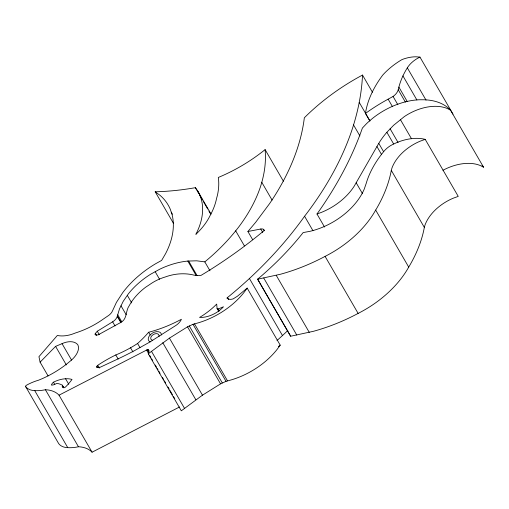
<?xml version="1.0" encoding="UTF-8"?>
<svg xmlns="http://www.w3.org/2000/svg" width="509" height="509" viewBox="0 0 509 509"><rect width="100%" height="100%" fill="white"/><g stroke="black" fill="none" stroke-linecap="round" stroke-linejoin="round"><path stroke-width="0.76" d="M62.435 385.478L62.314 386.096A2.481 1.578 -30.1 0 0 62.378 387.056A8.354 5.313 -30.1 0 0 65.197 387.304A50.13 31.889 -30.1 0 0 71.508 380.121L72.011 379.447A22.428 14.265 -30.1 0 0 66.342 378.734L64.802 378.811A22.428 14.265 -30.1 0 0 53.477 382.189A4.486 2.85 -30.1 0 0 51.517 385.116A6.732 4.282 -30.1 0 0 56.073 383.741L57.046 383.398A24.445 15.55 -30.1 0 1 62.257 385.154L63.625 387.68L62.422 385.688M252.687 239.745L247.908 231.5L255.633 222.344L269.585 203.613A244.39 155.461 -30.1 0 0 290.97 165.24A244.263 155.379 -30.1 0 0 304.337 117.776A162.886 103.613 -30.1 0 1 362.51 75.065C361.625 94.903 357.369 114.461 350.86 133.193A314.288 199.916 -30.1 0 1 304.579 216.242A316.84 201.545 -30.1 0 1 249.429 278.506A316.751 201.488 -30.1 0 1 227.517 297.53L226.868 298.07L227.313 298.471A7.476 4.753 -30.1 0 0 233.154 298.878L237.429 296.219L247.17 288.113L280.211 345.153L277.087 349.429A62.022 39.447 -30.1 0 1 229.489 380.388L226.041 381.336L220.556 383.862L202.474 395.169L181.312 410.808L148.272 353.768L148.832 350.51L147.648 349.524L59.038 395.169A32.372 20.589 -30.1 0 0 46.79 389.818L45.416 389.729A35.891 22.829 -30.1 0 1 36.343 390.683L34.727 390.619A19.622 12.483 -30.1 0 1 25.666 386.617L25.45 386.286L26.29 385.319A38.951 24.776 -30.1 0 1 38.652 380.166L42.247 378.658A74.25 47.229 -30.1 0 0 71.985 359.589L72.602 359.036A19.151 12.184 -30.1 0 0 78.609 347.443L77.953 345.019A15.2 9.671 -30.1 0 0 63.797 342.932L55.583 346.374L40.096 362.16L48.056 375.903M369.839 120.989L365.456 113.431L365.971 110.434A101.138 64.331 -30.1 0 1 376.316 84.609A101.068 64.287 -30.1 0 1 382.781 75.027L384.46 73.22A55.506 35.306 -30.1 0 1 401.696 59.75L403.115 59.159A30.89 19.647 -30.1 0 1 416.063 56.798L419.963 57.103L453.004 114.143M365.456 113.431L367.104 112.247A131.284 83.508 -30.1 0 1 388.138 99.166L393.075 96.456A11.045 7.024 -30.1 0 0 398.223 89.743L399.19 85.97A82.566 52.522 -30.1 0 1 407.321 67.837L408.288 66.405A20.799 13.234 -30.1 0 1 417.991 58.096L419.963 57.103M257.599 279.206L280.344 274.281A144.868 92.148 -30.1 0 0 325.092 256.377A86.715 55.163 -30.1 0 0 375.667 210.071L376.176 209.25A150.486 95.724 -30.1 0 0 391.294 170.369L392.013 167.868A37.997 24.171 -30.1 0 1 420.332 141.114L425.206 139.351L458.246 196.391L453.373 198.147A37.997 24.171 -30.1 0 0 425.053 224.908L424.334 227.408A150.486 95.724 -30.1 0 1 409.217 266.283L408.714 267.104A86.715 55.163 -30.1 0 1 358.132 313.404A144.868 92.148 -30.1 0 1 313.379 331.314L290.639 336.239L257.624 279.18A240.025 152.681 -30.1 0 0 303.148 232.575L309.943 231.328A57.065 36.298 -30.1 0 0 364.247 189.081L366.156 183.552A96.061 61.105 -30.1 0 1 382.297 153.343L383.926 151.332A17.866 11.363 -30.1 0 1 392.248 144.696L396.785 142.584A41.445 26.36 -30.1 0 1 422.451 138.785L425.206 139.351M247.908 231.5L260.748 229.018A4.893 3.111 -30.1 0 1 263.662 229.406L264.012 230.679L259.291 234.573A324.882 206.66 -30.1 0 1 204.122 273.524L201.1 275.344A25.743 16.377 -30.1 0 1 192.351 274.739C183.329 272.843 173.836 273.823 165.215 276.991A34.319 21.83 -30.1 0 0 149.366 284.773L145.638 287.222A45.74 29.096 -30.1 0 0 129.203 305.737C125.704 310.471 127.155 317.521 122.395 321.402A12.324 7.839 -30.1 0 1 118.979 323.419L97.995 334.954L95.438 334.935A1.661 1.056 -30.1 0 1 95.406 333.408L97.302 331.225L112.642 321.815A8.519 5.421 -30.1 0 0 117.267 316.369L119.475 308.925L123.242 301.29L128.414 293.788A61.048 38.83 -30.1 0 1 150.696 274.192L159.68 269.242A61.048 38.83 -30.1 0 1 187.796 261.06L196.678 260.812L204.815 261.868C217.661 251.3 229.406 239.37 239.415 226.066A151.052 96.086 -30.1 0 0 260.36 187.07C264.298 175.026 266.315 162.276 265.1 149.614A123.452 78.526 -30.1 0 1 218.304 177.463A89.692 57.053 -30.1 0 1 217.375 195.469L216.548 198.51A75.186 47.827 -30.1 0 1 211.254 213.36L210.427 214.893A56.257 35.783 -30.1 0 1 195.857 234.337A79.442 50.537 -30.1 0 0 195.354 187.681A237.525 151.09 -30.1 0 1 155.2 191.791L173.512 223.4M96.92 366.232L96.456 367.422L100.26 367.218L113.558 360.989A260.793 165.889 -30.1 0 0 134.662 350.542L150.123 341.889L174.981 326.027A11.752 7.476 -30.1 0 0 181.408 319.258A98.059 62.378 -30.1 0 1 148.634 332.25A81.809 52.039 -30.1 0 1 137.576 343.48A80.956 51.498 -30.1 0 1 115.791 354.958A96.659 61.487 -30.1 0 0 97.696 365.341L96.92 366.232L97.715 367.606M324.551 227.052L316.992 213.996L321.084 212.514A48.699 30.979 -30.1 0 0 354.27 186.071L378.76 143.366A70.331 44.741 -30.1 0 1 386.865 132.283L393.578 125.316L404.362 116.58A40.936 26.042 -30.1 0 1 447.398 108.551L450.51 110.167L483.55 167.2L480.439 165.59A40.936 26.042 -30.1 0 0 442.938 170.28M247.17 288.113L244.046 292.395A62.022 39.447 -30.1 0 1 196.449 323.355L193 324.303L187.516 326.829L169.433 338.135L148.272 353.768M290.639 336.239L257.624 279.18M278.385 346.674L280.211 345.153M25.45 386.286L58.707 443.651A19.622 12.483 -30.1 0 0 67.767 447.653L69.383 447.716A35.891 22.829 -30.1 0 0 78.456 446.762L79.83 446.851A32.372 20.589 -30.1 0 1 92.078 452.202L179.543 406.971M217.095 308.499A1.285 0.821 -30.1 0 0 218.348 308.938L223.476 306.787L221.911 308.378A22.542 14.341 -30.1 0 1 201.564 317.438L199.56 317.438A56.168 35.732 -30.1 0 0 216.675 304.089L217.095 308.499L218.692 311.247M152.643 340.349L151.459 339.796A4.498 2.857 -30.1 0 1 153.266 334.591A4.498 2.857 -30.1 0 1 158.935 335.221L159.075 336.411M155.2 191.791L160.087 195.386A90.118 57.326 -30.1 0 1 170.337 209.384L172.163 214.951A90.118 57.326 -30.1 0 1 165.552 253.698L161.633 260.417L155.888 263.592A79.041 50.276 -30.1 0 0 122.669 292.732L116.421 302.397L112.553 310.77A9.34 5.936 -30.1 0 1 107.755 316.051L103.766 318.755A65.19 41.471 -30.1 0 1 75.389 332.981L73.824 333.611A26.646 16.95 -30.1 0 1 57.339 335.469L38.951 356.669L40.096 362.16M407.321 67.837L426.033 100.133M402.943 75.905L416.877 99.955M398.897 87.109L407.257 101.539M398.223 89.743L405.387 102.112M393.075 96.456L397.847 104.708M400.354 119.52L411.501 138.76M388.138 99.166L392.515 106.725M362.51 75.065L372.461 92.244M390.104 128.745L398.063 142.488M386.865 132.283L393.635 143.964M359.201 102.347L369.948 120.9M378.76 143.366L383.538 151.612M391.294 170.369L424.334 227.408M376.959 146.579L381.336 154.138M353.52 124.921L359.895 135.916M375.674 210.071L408.714 267.104M356.179 182.769L362.548 193.764M304.579 216.242L312.94 230.672M265.1 149.614L283.411 181.223M325.092 256.377L358.132 313.41M261.741 182.222L272.086 200.088M263.662 229.406L264.464 230.781M260.748 229.018L262.739 232.454M276.234 275.337L309.275 332.371M263.738 278.022L296.779 335.056M235.654 230.781L244.415 245.898M249.429 278.506L282.47 335.546A316.751 201.488 -30.1 0 1 276.998 340.521M197.517 190.716L211.05 214.079M195.361 187.681L196.951 190.43M197.753 191.804L198.548 193.178M199.738 195.24L202.525 200.05M203.32 201.424L207.704 208.983M208.894 211.044L210.491 213.793M227.517 297.53L228.706 299.591M204.815 261.868L209.988 270.801M171.253 212.17L172.443 214.232M218.348 308.938L219.544 310.999M188.648 261.034L197.008 275.464M187.796 261.06L196.156 275.49M194.483 323.819L227.523 380.853M193 324.303L226.041 381.336M189.253 325.887L222.293 382.921M187.516 326.829L220.556 383.862M155.188 271.717L159.565 279.276M169.433 338.135L202.474 395.169M162.791 342.716L195.831 399.756M127.326 295.366L131.704 302.925M148.634 332.25L150.225 334.998M151.478 351.325L184.519 408.364M148.246 349.67L149.042 351.045M147.648 349.524L148.882 351.585M147.54 349.537L148.736 351.598M147.343 349.594L148.94 352.343M121.008 305.814L126.181 314.753M146.503 349.938L148.889 354.06M149.691 355.435L150.88 357.496M151.676 358.87L152.477 360.245M155.258 365.055L156.454 367.116M157.249 368.491L158.044 369.865M158.846 371.239L160.036 373.301M162.428 377.423L163.618 379.485M164.413 380.859L165.61 382.921M168.002 387.044L169.192 389.105M169.987 390.479L172.379 394.602M173.569 396.664L174.765 398.725M137.576 343.48L139.962 347.602M117.738 314.797L121.715 321.669M117.382 315.994L120.964 322.178M117.267 316.369L120.856 322.56M130.546 347.787L132.938 351.91M112.642 321.815L115.028 325.938M115.791 354.958L118.177 359.08M97.302 331.225L99.293 334.661M95.406 333.408L96.602 335.469M97.696 365.341L99.287 368.09M62.053 343.664L71.61 360.156M55.583 346.374L66.329 364.928M65.578 378.772L68.76 384.27M62.308 385.179L63.899 387.928M62.333 386.051L63.129 387.425M53.477 382.189L54.673 384.25M59.038 395.169L92.078 452.202M45.416 389.729L78.456 446.762M34.727 390.619L67.767 447.653M287.827 330.5A316.84 201.545 -30.1 0 1 282.47 335.546M482.048 165.686A60.514 38.493 -30.1 0 1 483.55 167.207M150.123 341.889A7.183 4.568 -30.1 0 1 152.325 333.16A7.183 4.568 -30.1 0 1 161.468 334.947M316.992 213.996A371.061 236.03 -30.1 0 0 362.383 128.064L366.353 123.859A57.377 36.502 -30.1 0 1 419.187 99.764L424.404 99.777A60.514 38.493 -30.1 0 1 450.51 110.167"/></g></svg>
